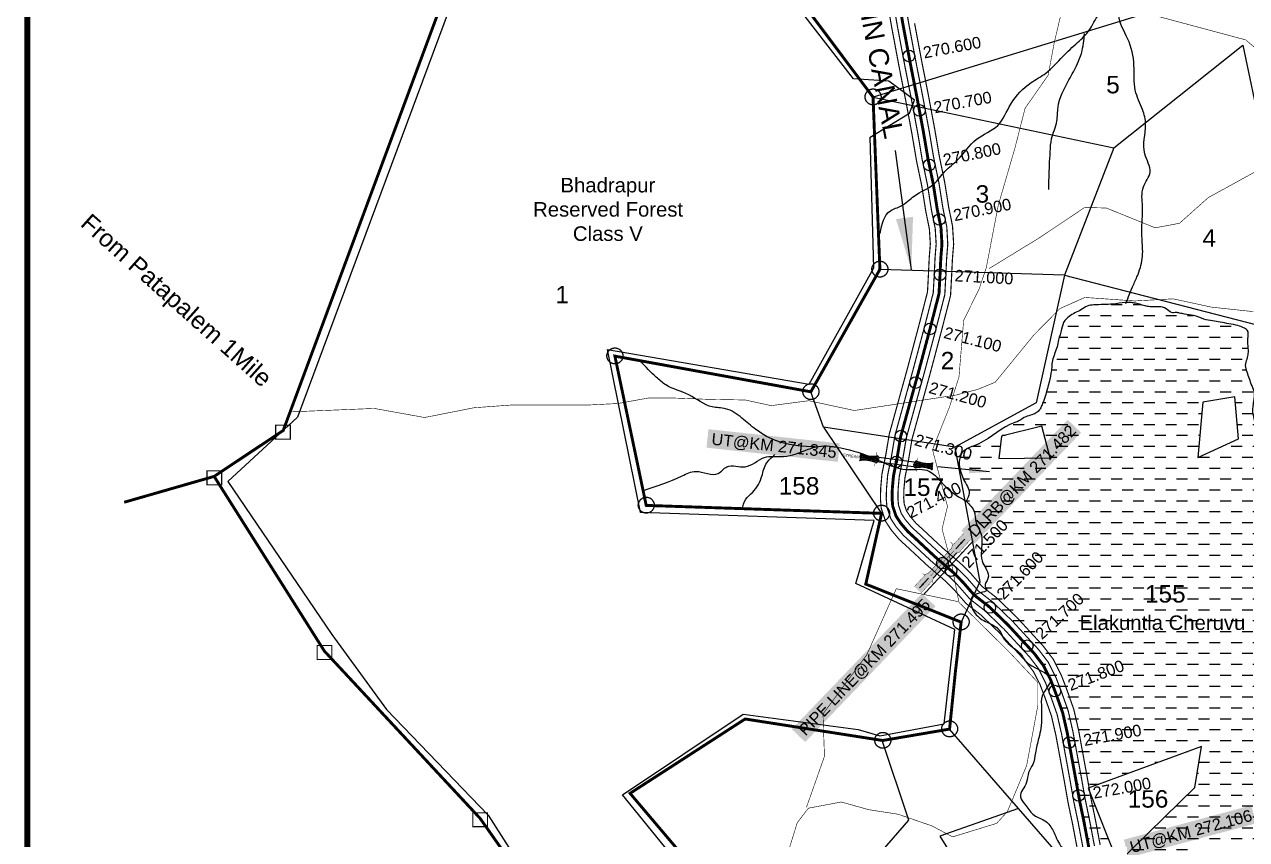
# Model space of a CAD drawing. Header units: feet. Extents: x 762418 to 770948, y 1592332 to 1602959.
# Drawn here: x 762661 to 764764, y 1597911 to 1599313 of the extents above; entities that cross this region are included whole.
import ezdxf
from ezdxf.enums import TextEntityAlignment as Align

# ---------------------------------------------------------------- set-up
doc = ezdxf.new("R2010")
doc.units = ezdxf.units.FT
doc.header["$LTSCALE"] = 15
doc.header["$MEASUREMENT"] = 0
doc.header["$PDMODE"] = 32
doc.header["$PDSIZE"] = 20
doc.linetypes.add('ACAD_ISO02W100', pattern=[15, 12, -3])
doc.linetypes.add('HIDDEN2', pattern=[0.1875, 0.125, -0.0625])
for name, color, linetype in [('CANAL1', 7, 'Continuous'), ('CSMark', 72, 'Continuous'), ('HILL', 17, 'Continuous'), ('PAPER SIZE', 10, 'Continuous'), ('PLOT', 7, 'Continuous'), ('PLOT NO', 7, 'Continuous'), ('ROADS', 6, 'Continuous'), ('STRUCTURE', 5, 'Continuous'), ('TANKS-STREAM', 4, 'Continuous'), ('VILLAGE BOUNDRY', 5, 'HIDDEN2'), ('VILLAGE STONES', 240, 'Continuous')]:
    doc.layers.add(name, color=color, linetype=linetype)
doc.styles.add('CANAL', font='Cambria.ttf')
doc.styles.get("Standard").update_dxf_attribs({"font": 'arial.ttf'})
doc.linetypes.add('DOTS', pattern='A,1e-06,-3,["●",Standard,S=3,R=0,X=-1.25,Y=-1.25],-3', length=6.000001)
doc.dimstyles.new('CRDS', dxfattribs={"dimtxt": 20, "dimasz": 35, "dimexe": 0.18, "dimexo": 0.0625, "dimgap": 0.09, "dimtad": 0, "dimtih": 1, "dimtoh": 1, "dimdec": 0, "dimzin": 2, "dimdsep": 46, "dimtxsty": 'CANAL', "dimcen": 0.09, "dimclrt": 256, "dimadec": 0, "dimazin": 0, "dimtfac": 1, "dimtdec": 0, "dimtofl": 0, "dimtmove": 0, "dimatfit": 3, "dimfxl": 1, "dimtfill": 2, "dimtfillclr": 5, "dimtolj": 1, "dimtzin": 0, "dimarcsym": 0})
doc.dimstyles.get("Standard").update_dxf_attribs({"dimtxt": 0.18, "dimasz": 0.18, "dimexe": 0.18, "dimexo": 0.0625, "dimgap": 0.09, "dimtad": 0, "dimtih": 1, "dimtoh": 1, "dimdec": 4, "dimzin": 0, "dimdsep": 46, "dimtxsty": 'Standard', "dimcen": 0.09, "dimadec": 0, "dimazin": 0, "dimtfac": 1, "dimtdec": 4, "dimtofl": 0, "dimtmove": 0, "dimatfit": 3, "dimfxl": 1, "dimtolj": 1, "dimtzin": 0, "dimarcsym": 0})

# ---------------------------------------------------------------- blocks, each defined once
blk = doc.blocks.new('DLB')
at = {"layer": 'STRUCTURE'}
h = blk.add_hatch(dxfattribs=at)
h.set_pattern_fill('DOTS', color=6, scale=20, angle=320.37224793, style=0)
h.paths.add_polyline_path([(769699.5, 1706950), (769699.5, 1706934), (769729.1, 1706934), (769732.1, 1706936), (769792.1, 1706936), (769795.1, 1706934), (769824.7, 1706934), (769824.7, 1706950), (769795.1, 1706950), (769792.1, 1706948), (769732.1, 1706948), (769729.1, 1706950)])
at = {"layer": 'STRUCTURE', "color": 6, "linetype": 'ACAD_ISO02W100', "ltscale": 0.5, "const_width": 0.5}
for points in [[(769699.5, 1706950), (769729.1, 1706950)], [(769795.1, 1706950), (769824.7, 1706950)], [(769699.5, 1706934), (769729.1, 1706934)], [(769795.1, 1706934), (769824.7, 1706934)]]:
    blk.add_lwpolyline(points, dxfattribs=at)
at = {"layer": 'STRUCTURE', "color": 6, "const_width": 0.628}
for points in [[(769726.1, 1706956), (769726.1, 1706952), (769732.1, 1706948), (769792.1, 1706948), (769798.1, 1706952), (769798.1, 1706956)], [(769726.1, 1706928), (769726.1, 1706932), (769732.1, 1706936), (769792.1, 1706936), (769798.1, 1706932), (769798.1, 1706928)], [(769732.1, 1706942), (769792.1, 1706942)]]:
    blk.add_lwpolyline(points, dxfattribs=at)
at = {"layer": 'STRUCTURE', "color": 6}
blk.add_lwpolyline([(769732.1, 1706936), (769792.1, 1706936)], dxfattribs=at)
blk.add_lwpolyline([(769732.1, 1706936), (769792.1, 1706936)], dxfattribs=at)
at = {"layer": 'STRUCTURE', "color": 0}
blk.add_circle((769762.1, 1706942), 1.8, dxfattribs=at)
for points in [[(769703.8, 1706942), (769726.7, 1706942)], [(769818.6, 1706942), (769795.7, 1706942)]]:
    blk.add_leader(points, dimstyle='Standard', override={"dimasz": 10, "dimgap": 0.09, "dimtad": 0}, dxfattribs=at)
blk = doc.blocks.new('UT')
at = {"layer": 'STRUCTURE'}
h = blk.add_hatch(dxfattribs=at)
h.set_pattern_fill('DASH', color=150, scale=8, angle=-39.6278, style=0)
h.set_pattern_definition([(320.372247933, (-4370.464, -6260.8811), (1.40800153113, 0.132407282), [1, -1])])
h.paths.add_polyline_path([(765163, 1700681.9), (765165.6, 1700680.6), (765167.2, 1700680.3), (765169.1, 1700680), (765172.4, 1700679.6), (765176.4, 1700679.3), (765179.5, 1700679.5), (765183.1, 1700679.9), (765187.7, 1700680.9), (765188.9, 1700681.2), (765193.1, 1700682.2), (765196.1, 1700680.2), (765196.1, 1700672.2), (765193.1, 1700670.2), (765190.5, 1700670.8), (765188.1, 1700671.3), (765185.5, 1700671.8), (765183.6, 1700672.1), (765181, 1700672.5), (765180.3, 1700672.5), (765178.5, 1700672.6), (765176.7, 1700672.6), (765174.6, 1700672.5), (765172.5, 1700672.3), (765170.4, 1700672), (765168.5, 1700671.7), (765166.1, 1700671.2), (765165, 1700670.8), (765163, 1700669.7)])
h.paths.add_polyline_path([(765259.1, 1700682.2), (765256.1, 1700680.2), (765256.1, 1700672.2), (765259.1, 1700670.2), (765261.9, 1700671), (765264.4, 1700671.6), (765266.4, 1700672), (765269.1, 1700672.5), (765272.7, 1700673), (765276.1, 1700673.1), (765278.6, 1700672.9), (765281.2, 1700672.7), (765283.9, 1700672.3), (765286.4, 1700671.9), (765288, 1700671.3), (765289.2, 1700670.6), (765289.1, 1700682.7), (765287.6, 1700681.8), (765285.7, 1700681.2), (765283, 1700680.7), (765281.2, 1700680.4), (765276.7, 1700679.9), (765272.7, 1700679.9), (765268.7, 1700680.3), (765264.8, 1700681), (765261.2, 1700681.7)])
at = {"layer": 'STRUCTURE', "color": 150, "const_width": 0.628}
for points in [[(765190.1, 1700688.2), (765190.1, 1700684.2), (765196.1, 1700680.2), (765256.1, 1700680.2), (765262.1, 1700684.2), (765262.1, 1700688.2)], [(765190.1, 1700664.2), (765190.1, 1700668.2), (765196.1, 1700672.2), (765256.1, 1700672.2), (765262.1, 1700668.2), (765262.1, 1700664.2)]]:
    blk.add_lwpolyline(points, dxfattribs=at)
at = {"layer": 'STRUCTURE', "color": 150}
for points in [[(765196.1, 1700680.2), (765256.1, 1700680.2)], [(765196.1, 1700672.2), (765256.1, 1700672.2)], [(765196.1, 1700672.2), (765256.1, 1700672.2)]]:
    blk.add_lwpolyline(points, dxfattribs=at)
at = {"layer": 'STRUCTURE', "color": 0}
blk.add_circle((765226.1, 1700676.2), 1.89, dxfattribs=at)
at = {"layer": 'STRUCTURE', "color": 150}
for points in [[(765289.1, 1700682.7), (765287.8, 1700681.9), (765284.3, 1700680.9), (765280.9, 1700680.4), (765276.1, 1700679.8), (765267.4, 1700680.5), (765259.1, 1700682.2)], [(765163, 1700681.9), (765164.4, 1700681.1), (765167.9, 1700680.2), (765171.2, 1700679.8), (765176.1, 1700679.4), (765184.7, 1700680.3), (765193.1, 1700682.2)], [(765163, 1700669.7), (765164.3, 1700670.6), (765167.8, 1700671.6), (765171.2, 1700672.1), (765176, 1700672.6), (765184.7, 1700672), (765193.1, 1700670.2)], [(765289.2, 1700670.6), (765287.8, 1700671.4), (765284.2, 1700672.3), (765280.9, 1700672.7), (765276.1, 1700673.1), (765267.4, 1700672.2), (765259.1, 1700670.2)]]:
    blk.add_spline(points, degree=3, dxfattribs=at)
at = {"layer": 'STRUCTURE', "color": 0}
blk.add_text('STREAM', height=5, dxfattribs=at).set_placement((765148.2, 1700675.8), align=Align.MIDDLE_CENTER)
for points in [[(765190.9, 1700676), (765164.2, 1700675.8)], [(765289.3, 1700676.7), (765265.4, 1700676.4)]]:
    blk.add_leader(points, dimstyle='Standard', override={"dimasz": 10, "dimgap": 0.09, "dimtad": 0}, dxfattribs=at)

msp = doc.modelspace()

# ---------------------------------------------------------------- hatches: boundary and pattern name
at = {"layer": 'TANKS-STREAM'}
h = msp.add_hatch(dxfattribs=at)
h.set_pattern_fill('DASH', color=256, scale=150, style=0)
edge = h.paths.add_edge_path()
edge.add_spline(control_points=[(765121.9, 1598088.6), (765120.1, 1598093.2), (765118.5, 1598103.6), (765111.8, 1598118.7), (765103.4, 1598131.4), (765096.3, 1598147.5), (765081, 1598157.4), (765075.2, 1598177.7), (765054.9, 1598178.3), (765045, 1598219.2), (765011.3, 1598242.7), (764983, 1598274.8), (764966.1, 1598291.8), (764953.8, 1598315.5), (764931.1, 1598329.5), (764921.2, 1598357.7), (764899.8, 1598371.3), (764879.9, 1598382.4), (764862, 1598389.5), (764853.1, 1598407.4), (764841.7, 1598416.1), (764832.7, 1598430.8), (764819.7, 1598440.7), (764806.1, 1598454), (764803.7, 1598467.9), (764801.6, 1598482.8), (764798.3, 1598500), (764788.7, 1598518.9), (764788.9, 1598541.7), (764782.6, 1598565), (764785.8, 1598584.2), (764779.3, 1598605.1), (764781.1, 1598625.6), (764771.2, 1598652.7), (764782, 1598675.5), (764771.8, 1598694.1), (764767.5, 1598709.8), (764759.7, 1598725.5), (764766.1, 1598739.4), (764767.8, 1598751), (764766.1, 1598761.8), (764765.9, 1598774), (764768.9, 1598786.7), (764757.9, 1598791.9), (764747.8, 1598796), (764733.9, 1598798.1), (764719.3, 1598800.9), (764705, 1598803.4), (764689.2, 1598805.3), (764674.3, 1598813.4), (764659.6, 1598813.9), (764649.8, 1598816.2), (764642.4, 1598818), (764633.5, 1598815.8), (764622.4, 1598830), (764604.4, 1598826.3), (764588.9, 1598828.5), (764580.1, 1598832.3), (764571.8, 1598833.7), (764563.7, 1598835.1), (764551.2, 1598834.8), (764535.8, 1598831.8), (764517.6, 1598830.9), (764503, 1598831.2), (764489.1, 1598829.2), (764479.7, 1598821.5), (764468.3, 1598817.4), (764459.3, 1598810.8), (764448.7, 1598803.1), (764445.8, 1598787.3), (764440.8, 1598772.7), (764438.2, 1598758.2), (764433.8, 1598746.8), (764429.4, 1598735.2), (764429, 1598723.7), (764425.7, 1598702.2), (764420.4, 1598682.9), (764414.5, 1598664.2), (764411.5, 1598657.3), (764408.4, 1598649.9), (764398.7, 1598641.4), (764383.1, 1598639.6), (764372.5, 1598630.2), (764343.3, 1598622), (764319.4, 1598593.8), (764263.9, 1598579.8), (764271, 1598535.1), (764290.8, 1598510.3), (764283.8, 1598497.7), (764281.3, 1598493.1)], knot_values=[0, 0, 0, 0, 15.236643, 30.425916, 49.268111, 61.29899, 81.97814, 102.084858, 115.773053, 133.025963, 212.487691, 236.470845, 261.320268, 284.011501, 315.420284, 336.871803, 370.102665, 387.367181, 406.221294, 425.389789, 444.417436, 448.630932, 476.733578, 493.34505, 502.978873, 518.344501, 538.747502, 555.021144, 580.959896, 605.741593, 626.769073, 637.540012, 670.437107, 687.164076, 721.92825, 735.671965, 748.241369, 771.73054, 783.151148, 792.389286, 806.578996, 815.257846, 830.35944, 837.968441, 848.244294, 864.119195, 879.458499, 892.916471, 907.805913, 926.754154, 942.470551, 951.350167, 956.913802, 965.145952, 976.30659, 1003.989351, 1013.238331, 1023.360739, 1032.240389, 1038.707898, 1047.8548, 1069.523964, 1085.557036, 1102.48498, 1113.696263, 1126.399537, 1138.056874, 1149.595348, 1159.958466, 1176.000146, 1194.951457, 1207.140536, 1219.70994, 1231.701283, 1244.110557, 1253.800534, 1296.881363, 1304.104514, 1312.503788, 1319.655339, 1327.741907, 1349.904078, 1364.253051, 1368.591241, 1440.378916, 1472.491868, 1518.68343, 1544.304194, 1559.065831, 1559.065831, 1559.065831, 1559.065831], degree=3, periodic=0)
edge.add_spline(control_points=[(764281.3, 1598493.1), (764287.6, 1598487.1), (764296, 1598479.2), (764297, 1598464.8), (764298.9, 1598450.9), (764309, 1598437.9), (764308.7, 1598414), (764305.1, 1598392.3), (764317.7, 1598374.9), (764322.4, 1598359.8), (764311.2, 1598349.1), (764322.6, 1598335.8), (764303.1, 1598336.3), (764295.3, 1598331.5)], knot_values=[3087.78125, 3087.78125, 3087.78125, 3087.78125, 3112.178941, 3120.363638, 3130.354517, 3154.22091, 3165.810148, 3201.376333, 3214.590002, 3229.814529, 3244.457284, 3249.124742, 3273.020901, 3273.020901, 3273.020901, 3273.020901], degree=3, periodic=0)
edge.add_line((764295.3, 1598331.5), (764320.5, 1598311.9))
edge.add_line((764320.5, 1598311.9), (764353.8, 1598279.8))
edge.add_line((764353.8, 1598279.8), (764398.2, 1598231.6))
edge.add_line((764398.2, 1598231.6), (764414.4, 1598210.4))
edge.add_line((764414.4, 1598210.4), (764423, 1598193.4))
edge.add_spline(control_points=[(764423, 1598193.4), (764425.6, 1598191), (764427.1, 1598188.5), (764427, 1598185.5)], knot_values=[2881.608706, 2881.608706, 2881.608706, 2881.608706, 2893.940244, 2893.940244, 2893.940244, 2893.940244], degree=3, periodic=0)
edge.add_line((764427, 1598185.5), (764436.8, 1598159.7))
edge.add_line((764436.8, 1598159.7), (764447.6, 1598129.1))
edge.add_line((764447.6, 1598129.1), (764455.6, 1598093.9))
edge.add_line((764455.6, 1598093.9), (764469.1, 1598020.2))
edge.add_line((764469.1, 1598020.2), (764476.9, 1597976.7))
edge.add_line((764476.9, 1597976.7), (764484.1, 1597942.3))
edge.add_line((764484.1, 1597942.3), (764492.5, 1597897.9))
edge.add_line((764492.5, 1597897.9), (764504.5, 1597839.4))
edge.add_spline(control_points=[(764504.5, 1597839.4), (764506.8, 1597835.3), (764507.4, 1597829.7), (764507.4, 1597823.8)], knot_values=[2458.163018, 2458.163018, 2458.163018, 2458.163018, 2472.175117, 2472.175117, 2472.175117, 2472.175117], degree=3, periodic=0)
edge.add_line((764507.4, 1597823.8), (764512.3, 1597797.7))
edge.add_line((764512.3, 1597797.7), (764517.1, 1597791.6))
edge.add_spline(control_points=[(764517.1, 1597791.6), (764521.2, 1597792.2), (764538.9, 1597797.3), (764535.6, 1597758.8), (764566.5, 1597746.1), (764559.6, 1597715.1), (764580.2, 1597701.7), (764580.4, 1597682.8), (764582.3, 1597676.3)], knot_values=[2279.132492, 2279.132492, 2279.132492, 2279.132492, 2291.217587, 2323.130848, 2352.163072, 2376.944798, 2399.636054, 2419.56681, 2419.56681, 2419.56681, 2419.56681], degree=3, periodic=0)
edge.add_line((764582.3, 1597676.3), (764586, 1597669.5))
edge.add_spline(control_points=[(764586, 1597669.5), (764586.9, 1597668.8), (764589.6, 1597667.2), (764603.8, 1597667.4), (764617.4, 1597710.8), (764684.5, 1597699.4), (764693.4, 1597752.5), (764738.3, 1597763), (764767.7, 1597779.9), (764790.5, 1597797.2), (764792.3, 1597798.7)], knot_values=[2018.000325, 2018.000325, 2018.000325, 2018.000325, 2022.02068, 2029.038365, 2055.53743, 2132.66863, 2168.344071, 2184.632621, 2263.603679, 2270.536318, 2270.536318, 2270.536318, 2270.536318], degree=3, periodic=0)
edge.add_line((764775.2, 1597786.2), (764792.3, 1597798.7))
edge.add_spline(control_points=[(764792.3, 1597798.7), (764796.4, 1597801.8), (764810.5, 1597813.3), (764830.1, 1597831.9), (764848.7, 1597854), (764864.6, 1597871.2), (764882.8, 1597882.2), (764897.7, 1597897.4), (764908.6, 1597913.8), (764926.6, 1597919.8), (764934.7, 1597930.7), (764945.2, 1597937.4), (764951.6, 1597951.8), (764970.2, 1597957.4), (764968.7, 1597972.8), (764987.9, 1597976.9), (764995.8, 1597991.8), (765013.2, 1597997.5), (765016.2, 1598032.4), (765064.3, 1598035.1), (765087.9, 1598063.5), (765096.7, 1598065.4), (765097.8, 1598065.5)], knot_values=[1607.090717, 1607.090717, 1607.090717, 1607.090717, 1622.615075, 1661.472667, 1687.971606, 1709.46195, 1731.209096, 1751.046239, 1773.377104, 1788.028602, 1805.406726, 1812.89241, 1824.579445, 1851.867014, 1854.203438, 1868.474949, 1895.134325, 1906.164801, 1917.248685, 1988.239935, 2014.199034, 2018.000325, 2018.000325, 2018.000325, 2018.000325], degree=3, periodic=0)
edge.add_line((765097.8, 1598065.5), (765121.9, 1598088.6))
h.paths.add_polyline_path([(764686.4, 1598071.1), (764675.3, 1598000.3), (764542.3, 1597870.7), (764491.4, 1597999.5)], flags=16)
h.paths.add_polyline_path([(764680.2, 1598567.9), (764689, 1598663.3), (764744, 1598672.6), (764749.9, 1598600.1)], flags=16)
h.paths.add_polyline_path([(764426.3, 1598567.6), (764337.9, 1598566.3), (764342.6, 1598604.6), (764412, 1598622.2)], flags=16)
h.paths.add_polyline_path([(764914.9, 1598213.1), (764961.7, 1598254), (765069.5, 1598107.1), (765016.7, 1598035.1)], flags=16)

# ---------------------------------------------------------------- linework, layer by layer
at = {"layer": 'CANAL1', "color": 1, "const_width": 2}
for points in [[(764145.9, 1599351), (764153.5, 1599307.7), (764165.8, 1599242), (764177.2, 1599184), (764188.2, 1599125.1), (764196.1, 1599078.5), (764205.2, 1599035), (764212.1, 1598991.4), (764218.3, 1598960.8), (764219.9, 1598935.4), (764218, 1598912), (764216.7, 1598883.8), (764215, 1598852.8), (764199.9, 1598794), (764180, 1598719.5), (764149.2, 1598608.1), (764143.1, 1598571.7), (764136.6, 1598539.4), (764134.5, 1598515.7), (764134, 1598497.2), (764135.5, 1598480.1), (764142.8, 1598458.4), (764152.9, 1598443), (764166.6, 1598426.9), (764180.1, 1598414.6), (764198.5, 1598397.5), (764214.8, 1598382.3), (764246.6, 1598354.9), (764261.7, 1598339.6), (764281.5, 1598316.9), (764307.4, 1598296.8), (764339.5, 1598265.8), (764382.9, 1598218.7), (764397.4, 1598199.7), (764408.7, 1598177.5), (764418, 1598152.8), (764428.3, 1598123.5), (764436, 1598089.9), (764449.5, 1598016.6), (764457.2, 1597972.9), (764464.5, 1597938.4), (764472.9, 1597894.1)], [(764192.8, 1599314.9), (764205.1, 1599249.5), (764216.5, 1599191.6), (764227.6, 1599132.1), (764235.4, 1599086), (764244.5, 1599042.2), (764251.5, 1598998.5), (764258.1, 1598966.1), (764260, 1598935), (764257.9, 1598909.5), (764256.6, 1598881.8), (764254.7, 1598846.7), (764238.5, 1598783.8), (764218.6, 1598709), (764188.3, 1598599.5), (764182.5, 1598564.5), (764176.3, 1598533.7), (764174.4, 1598513.4), (764174.1, 1598498.4), (764174.9, 1598488.3), (764179, 1598476.1), (764184.9, 1598467.1), (764195.4, 1598454.8), (764207.3, 1598444), (764225.8, 1598426.7), (764241.5, 1598412.1), (764273.9, 1598384.1), (764291, 1598366.9), (764309.1, 1598346.1), (764333.6, 1598327.1), (764368.1, 1598293.8), (764413.5, 1598244.5), (764431.4, 1598221.1), (764445.3, 1598193.6), (764455.6, 1598166.6), (764466.8, 1598134.7), (764475.2, 1598097.9), (764488.8, 1598023.7), (764496.5, 1597980.5), (764503.7, 1597946.2), (764512.1, 1597901.8)]]:
    msp.add_lwpolyline(points, dxfattribs=at)
at = {"layer": 'CANAL1', "color": 5, "const_width": 2}
for points in [[(764155.7, 1599352.9), (764163.3, 1599309.5), (764175.6, 1599243.9), (764187, 1599185.9), (764198.1, 1599126.8), (764205.9, 1599080.4), (764215, 1599036.8), (764221.9, 1598993.1), (764228.3, 1598962.2), (764229.9, 1598935.3), (764228, 1598911.4), (764226.7, 1598883.3), (764224.9, 1598851.3), (764209.5, 1598791.4), (764189.6, 1598716.9), (764159, 1598606), (764153, 1598569.9), (764146.5, 1598538), (764144.5, 1598515.1), (764144, 1598497.5), (764145.3, 1598482.1), (764151.8, 1598462.9), (764160.9, 1598449), (764173.8, 1598433.9), (764186.9, 1598422), (764205.3, 1598404.8), (764221.5, 1598389.8), (764253.5, 1598362.2), (764269, 1598346.4), (764288.4, 1598324.2), (764314, 1598304.4), (764346.7, 1598272.8), (764390.5, 1598225.2), (764405.9, 1598205.1), (764417.8, 1598181.5), (764427.4, 1598156.3), (764438, 1598126.3), (764445.8, 1598091.9), (764459.3, 1598018.4), (764467, 1597974.8), (764474.3, 1597940.3), (764482.7, 1597896)], [(764175.3, 1599356.7), (764183, 1599313.1), (764195.3, 1599247.6), (764206.7, 1599189.7), (764217.8, 1599130.3), (764225.6, 1599084.1), (764234.7, 1599040.4), (764241.6, 1598996.7), (764248.2, 1598964.8), (764249.9, 1598935.1), (764247.9, 1598910.1), (764246.6, 1598882.3), (764244.8, 1598848.2), (764228.9, 1598786.4), (764208.9, 1598711.7), (764178.5, 1598601.6), (764172.6, 1598566.3), (764166.4, 1598535.1), (764164.5, 1598514), (764164.1, 1598498.1), (764165.1, 1598486.2), (764170, 1598471.7), (764176.9, 1598461.1), (764188.2, 1598447.9), (764200.5, 1598436.7), (764219, 1598419.4), (764234.8, 1598404.7), (764267.1, 1598376.8), (764283.7, 1598360.1), (764302.2, 1598338.8), (764327.1, 1598319.5), (764361, 1598286.8), (764405.9, 1598238), (764422.9, 1598215.8), (764436.1, 1598189.6), (764446.2, 1598163.1), (764457.2, 1598131.9), (764465.4, 1598095.9), (764479, 1598021.9), (764486.7, 1597978.6), (764493.9, 1597944.2), (764502.3, 1597899.9)]]:
    msp.add_lwpolyline(points, dxfattribs=at)
at = {"layer": 'CANAL1', "color": 1, "linetype": 'HIDDEN2', "ltscale": 7, "const_width": 5}
msp.add_lwpolyline([(764165.5, 1599354.8), (764173.1, 1599311.3), (764185.5, 1599245.7), (764196.8, 1599187.8), (764207.9, 1599128.6), (764215.8, 1599082.3), (764224.9, 1599038.6), (764231.8, 1598994.9), (764238.2, 1598963.5), (764239.9, 1598935.2), (764237.9, 1598910.7), (764236.6, 1598882.8), (764234.8, 1598849.8), (764219.2, 1598788.9), (764199.3, 1598714.3), (764169.1, 1598604.9), (764168.8, 1598603.8), (764162.8, 1598568.1), (764156.5, 1598536.5), (764154.5, 1598514.6), (764154, 1598497.8), (764155.2, 1598484.2), (764160.9, 1598467.3), (764168.9, 1598455.1), (764181, 1598440.9), (764193.7, 1598429.3), (764212.1, 1598412.1), (764228.1, 1598397.2), (764240.7, 1598386.4), (764255.6, 1598373.5), (764260.3, 1598369.5), (764276.3, 1598353.2), (764295.3, 1598331.5), (764320.5, 1598311.9), (764353.8, 1598279.8), (764398.2, 1598231.6), (764414.4, 1598210.4), (764427, 1598185.5), (764436.8, 1598159.7), (764447.6, 1598129.1), (764455.6, 1598093.9), (764469.1, 1598020.2), (764475.1, 1597986.8), (764476.9, 1597976.7), (764484.1, 1597942.3), (764492.5, 1597897.9)], dxfattribs=at)
at = {"layer": 'CANAL1', "color": 3, "ltscale": 100, "const_width": 2}
msp.add_lwpolyline([(764293.7, 1598424.7), (764208.7, 1598332.7)], dxfattribs=at)
at = {"layer": 'CSMark', "color": 3}
for p in [(764183, 1599258.8), (764201.1, 1599165.1), (764218, 1599071.3), (764235.4, 1598977.5), (764236.6, 1598882.5), (764219.3, 1598789.2), (764194.5, 1598697), (764169.1, 1598604.9), (764161.3, 1598560.6), (764240.7, 1598386.4), (764255.6, 1598373.5), (764322.3, 1598310.2), (764386.6, 1598244.2), (764434.3, 1598166.3), (764458.6, 1598077.6), (764475.1, 1597986.8)]:
    msp.add_point(p, dxfattribs=at)
at = {"layer": 'HILL'}
for points in [[(763454.4, 1599507.4), (763131.1, 1598637.6), (763011.1, 1598526.9), (763190.1, 1598263.8), (763284.2, 1598134.7), (763459.3, 1597952.6), (763569.7, 1597779.6)], [(763814.7, 1597835), (763690, 1597987.6), (763897.6, 1598126.6), (764095.7, 1598100.3), (764133.2, 1598089.1), (764243.8, 1598110.1), (764261.8, 1598272), (764091.8, 1598351.3), (764123.4, 1598459.8), (763720.9, 1598473.5), (763664.2, 1598753.7), (764011.6, 1598694), (764122.7, 1598894.1), (764116.6, 1599118.9), (764184.3, 1599160.6), (764192.6, 1599182.7), (764148.7, 1599215.3), (764087.9, 1599219.2), (763870, 1599501.2)]]:
    msp.add_lwpolyline(points, dxfattribs=at)
at = {"layer": 'PAPER SIZE', "color": 5, "const_width": 10}
msp.add_lwpolyline([(770731.4, 1592336.5), (762666.1, 1592336.5), (762666.1, 1602277.4), (770731.4, 1602277.4)], close=True, dxfattribs=at)
at = {"layer": 'PLOT'}
for points in [[(764863.9, 1599416.4), (764121.3, 1599188)], [(764121.3, 1599188), (764535.8, 1599100.9), (764757.9, 1599277.1), (764789, 1599127.4), (764816.4, 1599126.6), (764818.8, 1599126.8), (764863.9, 1599416.4)], [(764451, 1598881.6), (764782, 1598796.4), (764937.2, 1598828.5), (764885.6, 1599005.1), (764820, 1598995.4), (764818.8, 1599126.8), (764926.2, 1599142.5), (764920.7, 1599187), (765037.7, 1599216.6), (765051, 1599165), (765103, 1599170.1), (765112.8, 1599256.9), (765160.4, 1599243.6), (765152.6, 1599192.5), (765076, 1599051.1), (765017.3, 1599033.6), (764960.7, 1599031.9), (764885.7, 1599012.8), (764885.6, 1599005.1)], [(764535.8, 1599100.9), (764451, 1598881.6), (764133.1, 1598891.7)], [(764451, 1598881.6), (764402.2, 1598662), (764262.1, 1598585.6), (764036.1, 1598620), (764014.3, 1598681.1)], [(764036.1, 1598620), (764136, 1598472)], [(764262.1, 1598585.6), (764304.9, 1598354.3), (764272.9, 1598284.9)], [(765139.5, 1598105.5), (764904.8, 1597880.4), (764594.3, 1597654.7), (764521.5, 1597786.1), (764474.6, 1597845.5), (764253, 1598100.9)], [(764371.4, 1597964.3), (764236.5, 1597916.8), (764285.2, 1597838.1), (764125.2, 1597720.9), (763963.7, 1597692.2), (764182.7, 1597944.1), (764136.7, 1598082.8)], [(764491.4, 1597999.5), (764542.3, 1597870.7), (764675.3, 1598000.3), (764686.4, 1598071.1), (764491.4, 1597999.5)]]:
    msp.add_lwpolyline(points, dxfattribs=at)
at = {"layer": 'ROADS', "linetype": 'DOTS', "ltscale": 0.5, "const_width": 1}
for points in [[(764992, 1599178.9), (764909.1, 1599223.7), (764818.3, 1599239.7), (764762.4, 1599286.5), (764609.7, 1599327.4), (764496.9, 1599360.3), (764321.9, 1599471.3), (764215.1, 1599534.2), (764094.3, 1599591), (763959.2, 1599714), (763914.3, 1599794.8), (763835.4, 1599861.6), (763745.5, 1599928.8), (763717.5, 1599958.7)], [(763117.5, 1598646.5), (763263, 1598652.5), (763349.6, 1598636.9), (763434.9, 1598653.7), (763502.3, 1598658.6), (763561.2, 1598658.6), (763635.7, 1598658.6), (763682.6, 1598661), (763735.6, 1598670.6), (763772.8, 1598670.6), (763836.6, 1598668.2), (763901.5, 1598667), (763946, 1598657.3), (764010.9, 1598665.8), (764089.1, 1598648.9), (764263.4, 1598675.4), (764301.4, 1598685.2), (764331.5, 1598697.6), (764398.8, 1598779.7), (764442.9, 1598824.3), (764485.8, 1598843.4), (764571.6, 1598837.4), (764637.7, 1598841), (764703.8, 1598826.7), (764775.9, 1598819)], [(764006.8, 1597966.4), (764037.7, 1598054.1), (764035.2, 1598127), (764110.6, 1598228.8), (764161.3, 1598342.4), (764267.6, 1598320.2)]]:
    msp.add_lwpolyline(points, dxfattribs=at)
at = {"layer": 'ROADS', "linetype": 'HIDDEN2', "ltscale": 10, "const_width": 1}
for points in [[(763973.1, 1597882.5), (763990.9, 1597939.9), (764010.1, 1597964.9), (764066.9, 1597975.5), (764113.7, 1597962.3), (764164.6, 1597954.4), (764222.1, 1597934.6), (764258.4, 1597915.5), (764334.1, 1597938.8), (764352.6, 1597959.2), (764385.7, 1598038.4), (764404.8, 1598141), (764404.8, 1598181.2), (764355.9, 1598233.3), (764269.2, 1598318.8), (764257.3, 1598380.8), (764240.1, 1598445.1), (764249.4, 1598484), (764223.6, 1598581.6), (764252.7, 1598654.6), (764269.2, 1598706.7), (764277.2, 1598803.9), (764303.6, 1598857.4), (764316.1, 1598894.3), (764336.7, 1599001.6), (764365.7, 1599101.2), (764382.9, 1599168.8), (764422.6, 1599225.6), (764433.1, 1599281.6), (764454.4, 1599371.8)], [(765108.8, 1599136.2), (765083.8, 1599176.7), (765018.6, 1599183.7), (764909.8, 1599162), (764875.8, 1599142.8), (764837.7, 1599110.8), (764793.8, 1599067.7), (764698.2, 1599015.2), (764648.6, 1598971), (764606.8, 1598963.2), (764522.6, 1598997.3), (764485.3, 1598998.1), (764407.4, 1598945.9), (764320.9, 1598893)]]:
    msp.add_lwpolyline(points, dxfattribs=at)
at = {"layer": 'TANKS-STREAM'}
for points in [[(764689, 1598663.3), (764680.2, 1598567.9), (764749.9, 1598600.1), (764744, 1598672.6), (764689, 1598663.3)], [(764342.6, 1598604.6), (764337.9, 1598566.3), (764426.3, 1598567.6), (764412, 1598622.2), (764342.6, 1598604.6)]]:
    msp.add_lwpolyline(points, dxfattribs=at)
for points in [[(764133.5, 1598953.7), (764151.2, 1598992.6), (764169.7, 1599000.8), (764192.2, 1599017.9), (764225.7, 1599038.4), (764244.9, 1599060.2), (764267.4, 1599080.7), (764299.5, 1599115.5), (764335.8, 1599139.4), (764358.4, 1599176.1), (764393.3, 1599212.9), (764418.6, 1599229.3), (764448, 1599258), (764473.3, 1599281.9), (764493.8, 1599303.7), (764510.2, 1599329.6), (764528.6, 1599343.3), (764550.5, 1599370.6), (764565.7, 1599394.3), (764589, 1599427.7), (764592.4, 1599445.5), (764598.5, 1599460.5), (764600.6, 1599474.8), (764614.9, 1599500.8), (764621.1, 1599511.7), (764634.8, 1599526.7), (764653.9, 1599535.6)], [(764556.4, 1598833), (764569.5, 1598865.4), (764577.3, 1598883.1), (764585, 1598914.7), (764584.2, 1598945.6), (764584.2, 1598971.8), (764585, 1598999.6), (764586.5, 1599033.5), (764598.1, 1599059), (764588.8, 1599090.2), (764590.4, 1599141.1), (764585, 1599166.5), (764572.6, 1599199.7), (764570.3, 1599242.4), (764559.4, 1599288.7), (764544, 1599328.8), (764550.2, 1599362), (764551.7, 1599374.3)], [(764423.7, 1599029.3), (764424.9, 1599070.7), (764426.2, 1599093.8), (764428.6, 1599116.3), (764437.7, 1599146.8), (764439.6, 1599170.5), (764458.5, 1599217.6), (764473.1, 1599245.6), (764479.8, 1599263.2), (764483.4, 1599280.9), (764485.3, 1599297.3)], [(764281.3, 1598493.1), (764286.8, 1598506.8), (764277.2, 1598530.5), (764274.9, 1598576.7), (764303.2, 1598591.7), (764365.1, 1598628.1), (764369.2, 1598629.5), (764381.6, 1598636.8), (764402.2, 1598645), (764408.1, 1598650.5), (764411.3, 1598656.9), (764414.5, 1598664.6), (764416.8, 1598671.5), (764427.4, 1598713.2), (764428.7, 1598722.8), (764430.1, 1598735.2), (764433.8, 1598746.6), (764437.9, 1598758.5), (764440.6, 1598770.3), (764445.7, 1598788.6), (764451.1, 1598803.7), (764458.9, 1598810.5), (764468.5, 1598816.9), (764479, 1598822), (764490, 1598828.4), (764501, 1598830.6), (764517.9, 1598831.1), (764533.9, 1598832), (764555.4, 1598834.8), (764564.6, 1598834.8), (764571, 1598833.8), (764579.7, 1598832), (764589.3, 1598828.8), (764598.4, 1598827.4), (764625.8, 1598823.8), (764635, 1598817.4), (764643.2, 1598817.4), (764648.7, 1598816.5), (764657.4, 1598814.7), (764672.9, 1598812.4), (764690.8, 1598806), (764705.4, 1598803.2), (764718.7, 1598801), (764733.8, 1598798.2), (764749.3, 1598795), (764758.9, 1598791.4), (764765.3, 1598787.2), (764766.2, 1598772.2), (764766.2, 1598763.5), (764767.2, 1598749.3), (764765.8, 1598740.2), (764762.6, 1598729.2), (764768.1, 1598706.4), (764772.2, 1598694.5), (764777.2, 1598681.7), (764774.8, 1598647), (764778.3, 1598630.7), (764781.8, 1598598), (764784.2, 1598587.5), (764784.2, 1598566.4), (764787.7, 1598541.9), (764791.2, 1598516.2), (764797, 1598501), (764801.7, 1598481.2), (764804.1, 1598466), (764806.4, 1598456.6), (764816.9, 1598443.8), (764836.8, 1598423.9), (764839.2, 1598420.4), (764852, 1598406.4), (764863.7, 1598391.2), (764880.1, 1598381.9), (764895.3, 1598373.7), (764921, 1598352.7), (764931.6, 1598334), (764953.8, 1598311.8), (764966.6, 1598293.1), (764983, 1598274.4), (764999.4, 1598256.9), (765050, 1598195.6), (765058.2, 1598180.4), (765071.1, 1598175.8), (765082.8, 1598159.4), (765096.8, 1598144.2), (765102.6, 1598133.7), (765112, 1598117.4), (765117.9, 1598103.3), (765122.5, 1598087), (765126, 1598080), (765127.2, 1598071.8), (765113.2, 1598066), (765094.5, 1598064.8), (765073.4, 1598049.6), (765014.9, 1598009.4), (765011.4, 1597998.9), (765002, 1597993), (764981, 1597976.7), (764969.3, 1597968.5), (764969.3, 1597966.2), (764950.6, 1597946.3), (764943.5, 1597937), (764937.7, 1597932.3), (764924.8, 1597920.6), (764912, 1597913.6), (764896.8, 1597897.3), (764882.7, 1597883.2), (764865.2, 1597870.4), (764850, 1597855.2), (764832.4, 1597835.3), (764804.4, 1597808.5), (764786.8, 1597794.5), (764716.6, 1597758.2), (764701.4, 1597752.4), (764682.7, 1597722), (764613.6, 1597687.7), (764596.1, 1597667.9), (764589.1, 1597667.9), (764577.4, 1597698.2), (764564.5, 1597716.9), (764561, 1597741.5), (764542.3, 1597763.6), (764529.4, 1597792.9), (764513.4, 1597791.5), (764504.5, 1597839.4), (764474.5, 1597859.4), (764467.4, 1597873.5), (764459.2, 1597884), (764444, 1597900.3), (764431.2, 1597926), (764418.3, 1597942.4), (764398.4, 1597952.9), (764384.4, 1597969.3), (764375, 1597984.4), (764385.5, 1598009.6), (764389, 1598026), (764396, 1598040), (764400.7, 1598059.9), (764406.5, 1598085.6), (764410, 1598101.9), (764411.2, 1598122.9), (764411.2, 1598137), (764412.4, 1598158), (764427, 1598185.5), (764382.3, 1598219.6), (764377.1, 1598227.7), (764347, 1598255.4), (764338.3, 1598271.1), (764320.9, 1598283.2), (764298.9, 1598297.7), (764295.3, 1598331.5), (764316.8, 1598341.9), (764314.5, 1598346), (764319.1, 1598359.9), (764316.8, 1598374.9), (764310.4, 1598386.5), (764308.6, 1598422), (764308.1, 1598433.6), (764298.8, 1598455.6), (764297.1, 1598465.4), (764295.9, 1598473.5), (764281.3, 1598493.1)], [(764022, 1598586.2), (763963.1, 1598594), (763958.4, 1598595.5), (763919.7, 1598616.4), (763895.6, 1598635.8), (763867.7, 1598652), (763844.5, 1598655.1), (763804.2, 1598676), (763764.6, 1598693.1), (763748.4, 1598706.2), (763721.2, 1598733.3)], [(763726.3, 1598511.4), (763792.6, 1598536.5), (763816.4, 1598544.3), (763854.8, 1598540.6), (763869.9, 1598552.1), (763901, 1598552.1), (763933.9, 1598568), (763967.3, 1598569.9), (764009.8, 1598582.2), (764027.2, 1598587.2), (764066.1, 1598584.5), (764123.2, 1598566.7), (764180.2, 1598547.4), (764213.6, 1598546.1), (764248.3, 1598515.9), (764281.3, 1598493.1)], [(763896.6, 1598478.1), (763902.5, 1598496.7), (763911.3, 1598505.5), (763929, 1598533), (763936.9, 1598556.5), (763952.6, 1598573.2)]]:
    msp.add_spline(points, degree=3, dxfattribs=at)
at = {"layer": 'VILLAGE BOUNDRY', "linetype": 'ACAD_ISO02W100', "ltscale": 0.1, "const_width": 5}
for points in [[(762832.7, 1598491.1), (762987.5, 1598535.6), (763106.4, 1598614.6), (763439.8, 1599513.1), (763536, 1599894.2), (763658.5, 1599929.3), (764246.3, 1600219.5), (764846.6, 1600473.6)], [(762832.7, 1598491.1), (762987.5, 1598535.6), (763106.4, 1598614.6), (763439.8, 1599513.1), (763536, 1599894.2), (763658.5, 1599929.3), (764246.3, 1600219.5), (764846.6, 1600473.6)], [(763605.2, 1597719.8), (763445.1, 1597947.4), (763177.2, 1598235.1), (762987.5, 1598535.6)], [(763605.2, 1597719.8), (763445.1, 1597947.4), (763177.2, 1598235.1), (762987.5, 1598535.6)]]:
    msp.add_lwpolyline(points, dxfattribs=at)
at = {"layer": 'VILLAGE BOUNDRY', "linetype": 'ACAD_ISO02W100', "ltscale": 0.5, "const_width": 5}
msp.add_lwpolyline([(763605.2, 1597719.8), (763834.8, 1597835.1), (763703.2, 1597990.4), (763901.2, 1598118.3), (764138, 1598081.3), (764253, 1598100.9), (764262.9, 1598198.4), (764272.9, 1598284.9), (764108.8, 1598350.3), (764136, 1598472), (763731, 1598485.7), (763677.1, 1598742.5), (764014.3, 1598681.1), (764133.1, 1598891.7), (764121.3, 1599188), (763898.2, 1599485.7), (763733.5, 1599674.2), (763536, 1599894.2)], dxfattribs=at)
at = {"layer": 'VILLAGE STONES', "linetype": 'ACAD_ISO02W100', "const_width": 2}
for points in [[(763093.3, 1598623.6), (763118.5, 1598623.6), (763118.5, 1598599.7), (763093.3, 1598599.7)], [(762975.2, 1598545.1), (763000.4, 1598545.1), (763000.4, 1598521.2), (762975.2, 1598521.2)], [(763164.9, 1598244.6), (763190.1, 1598244.6), (763190.1, 1598220.7), (763164.9, 1598220.7)], [(763432.7, 1597956.9), (763457.9, 1597956.9), (763457.9, 1597933), (763432.7, 1597933)]]:
    msp.add_lwpolyline(points, close=True, dxfattribs=at)
at = {"layer": 'VILLAGE STONES', "linetype": 'ACAD_ISO02W100'}
for centre in [(764121.4, 1599188.4), (764133.1, 1598892.1), (763677.1, 1598742.9), (764014.4, 1598681.4), (763731.1, 1598486.1), (764136.1, 1598472.4), (764272.9, 1598285.3), (764253.1, 1598101.3), (764138.1, 1598081.6)]:
    msp.add_circle(centre, 13.7, dxfattribs=at)

# ---------------------------------------------------------------- block references
at = {"layer": 'STRUCTURE', "color": 0}
for name, p, rotation in [('UT', (-221520.2, 15430), 352.3185259995839), ('DLB', (1491982.6, -126889.4), 47.14405274393433)]:
    msp.add_blockref(name, p, dxfattribs=dict(at, rotation=rotation))

# ---------------------------------------------------------------- texts
at = {"layer": 'CSMark', "color": 1}
for s, rotation, p in [('270.600', 10.6446, (764207.6, 1599264.3)), ('270.700', 10.5886, (764225.8, 1599169.9)), ('270.800', 11.7678, (764242, 1599079.6)), ('270.900', 11.5866, (764259.7, 1598984.3)), ('271.000', 356.8858, (764261.8, 1598881.2)), ('271.100', 345.5812, (764243.9, 1598783.7)), ('271.200', 344.5687, (764218.5, 1598689.1)), ('271.300', 344.5687, (764193.7, 1598599.3)), ('271.500', 46.7348, (764278.9, 1598383.2)), ('271.600', 46.0499, (764339.1, 1598329)), ('271.700', 42.6212, (764405.2, 1598261.2)), ('271.800', 20.8124, (764457.7, 1598175.6)), ('271.900', 10.3873, (764483.5, 1598081.5)), ('272.000', 10.0663, (764499.9, 1597990.9))]:
    msp.add_text(s, height=20, rotation=rotation, dxfattribs=at).set_placement(p, align=Align.MIDDLE_LEFT)
at = {"layer": 'CSMark', "color": 1, "transparency": 33554687}
msp.add_text('271.400', height=20, rotation=27.5635, dxfattribs=at).set_placement((764181.4, 1598471.5), align=Align.MIDDLE_LEFT)
at = {"layer": 'PLOT NO'}
for s, p in [('5', (764534.2, 1599209.5)), ('3', (764309.5, 1599021.5)), ('4', (764699.7, 1598945.6)), ('1', (763586.5, 1598848.3)), ('2', (764249.5, 1598734.8)), ('158', (763994, 1598519.3)), ('157', (764208.6, 1598517)), ('155', (764624.2, 1598333.6)), ('156', (764594.5, 1597980.8))]:
    msp.add_text(s, height=30, dxfattribs=at).set_placement(p, align=Align.MIDDLE_CENTER)
at = {"layer": 'PLOT NO', "linetype": 'ByBlock'}
msp.add_text('From Patapalem 1Mile', height=30, rotation=318.2774, dxfattribs=at).set_placement((762755.6, 1598967.7))
at = {"layer": 'STRUCTURE', "color": 5, "char_height": 20, "attachment_point": 1, "bg_fill": 1, "box_fill_scale": 1.3, "bg_fill_color": 7, "bg_fill_true_color": 16777215, "bg_fill_transparency": 4390977}
for s, insert, width, rotation in [('\\pi1.1778;DLRB@KM 271.482', (764281.8, 1598442.4), 252.287, 46.2097), ('\\pi1.1982;UT@KM 271.345', (763843.4, 1598610.2), 215.357, 353.8375), ('\\pi1.1778;PIPE LINE@KM 271.495', (763990, 1598100.9), 311.66, 46.2097), ('\\pi1.1982;UT@KM 272.106', (764560.2, 1597906.5), 215.193, 15.0364)]:
    msp.add_mtext(s, dxfattribs=dict(at, insert=insert, width=width, rotation=rotation))
at = {"layer": 'VILLAGE STONES'}
msp.add_text('HNSS MAIN CANAL', height=33.904, rotation=280.9543, dxfattribs=at).set_placement((764059, 1599540.7))
at = {"layer": 'VILLAGE STONES', "color": 0, "linetype": 'ByBlock'}
msp.add_text('Elakuntla Cheruvu', height=25, dxfattribs=at).set_placement((764476.6, 1598271.5))
at = {"layer": 'VILLAGE STONES', "color": 0, "linetype": 'ByBlock', "insert": (763534.9, 1599049.1), "char_height": 25, "width": 258.151, "attachment_point": 1}
msp.add_mtext('\\pi48.568;Bhadrapur  \\P\\pi1.5007;Reserved Forest        \\P\\pi69.918;Class V', dxfattribs=at)

# ---------------------------------------------------------------- leaders
at = {"layer": 'VILLAGE BOUNDRY', "linetype": 'ByBlock', "transparency": 33554687}
msp.add_leader([(764321.5, 1598543.2), (764232.7, 1598552.1)], dimstyle='CRDS', override={"dimgap": 0.09, "dimtad": 0}, dxfattribs=at)
at = {"layer": 'VILLAGE STONES'}
msp.add_leader([(764187.2, 1598891), (764160.2, 1599096)], dimstyle='Standard', override={"dimasz": 90, "dimgap": 0.09, "dimtad": 0, "dimtfill": 2, "dimtfillclr": 5}, dxfattribs=at)

doc.saveas('drawing.dxf')
